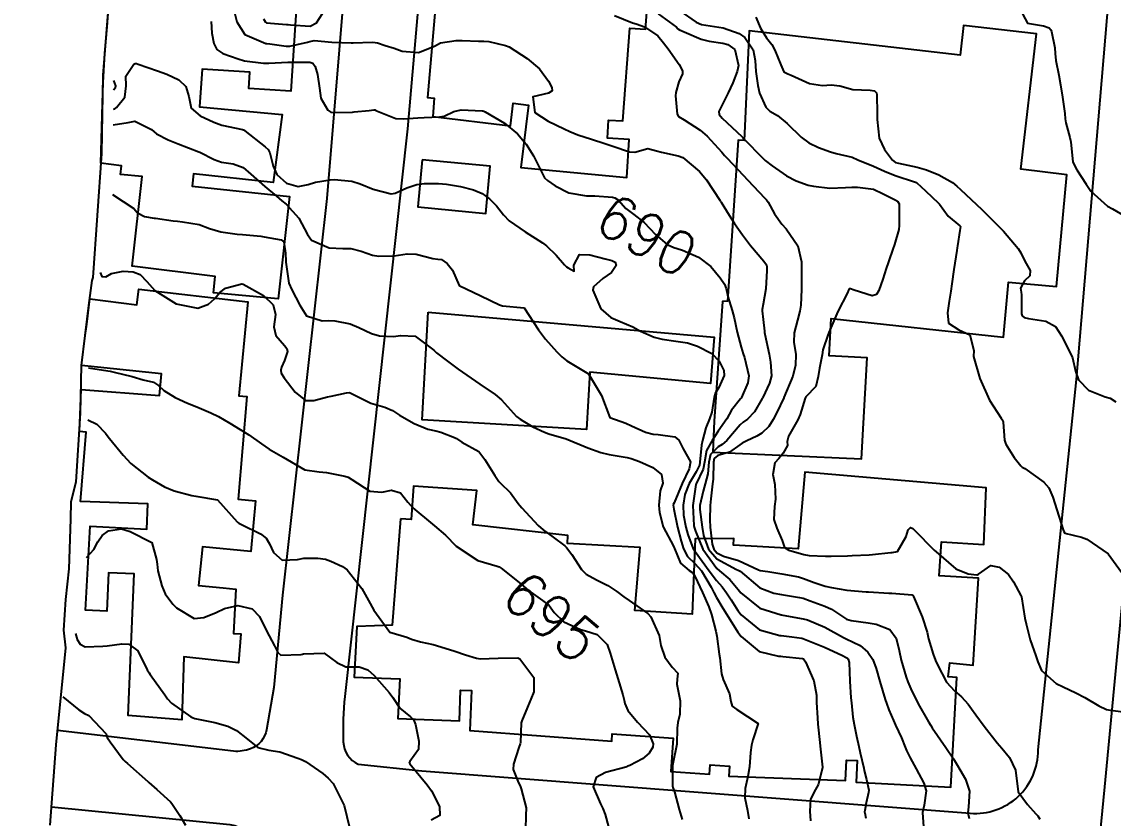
# Model space of a CAD drawing. Header units: metres. Extents: x 298520 to 308411, y 7433745 to 7450750.
# Drawn here: x 300151.8 to 300252.2, y 7445346 to 7445419.3 of the extents above; entities that cross this region are included whole.
import ezdxf
from ezdxf.enums import TextEntityAlignment as Align

# ---------------------------------------------------------------- set-up
doc = ezdxf.new("R2010")
doc.units = ezdxf.units.M
doc.header["$LTSCALE"] = 10
for name, color, linetype in [('Area', 45, 'Continuous'), ('Cotas', 45, 'Continuous'), ('Curvas de Nivel 1m', 11, 'Continuous'), ('Curvas de Nivel 5m', 15, 'Continuous'), ('Edificações', 30, 'Continuous'), ('Vias Primárias', 230, 'Continuous')]:
    doc.layers.add(name, color=color, linetype=linetype)
doc.styles.add('Style-STANDARD', font='STANDARD.shx')

msp = doc.modelspace()

# ---------------------------------------------------------------- linework, layer by layer
at = {"layer": 'Area'}
msp.add_polyline3d([(300154.43, 7445345.35, 706.91), (300154.98, 7445352.74, 704.35), (300155.89, 7445361.67, 698.04), (300155.7, 7445363.3, 698.03), (300155.89, 7445366.13, 699.66), (300156.19, 7445368.94, 699.5), (300156.35, 7445373.52, 697.09), (300156.38, 7445375.15, 696.71), (300156.82, 7445376.96, 698.72), (300157.24, 7445383.27, 698.75), (300157.32, 7445387.67, 694.96), (300158.01, 7445393.2, 698.42), (300158.31, 7445395.49, 694.43), (300158.41, 7445395.78, 694.46), (300159.18, 7445407.19, 697.11), (300159.32, 7445414.4, 693.89), (300159.91, 7445421.72, 693.87)], dxfattribs=at)
at = {"layer": 'Curvas de Nivel 1m', "flags": 128}
for points, elevation in [([(300243.69, 7445420.43), (300244.36, 7445419.17), (300245.84, 7445418.92), (300246.36, 7445418.74), (300246.5, 7445418.55), (300246.56, 7445418.4), (300246.86, 7445416.92), (300246.89, 7445416.39), (300246.96, 7445415.75), (300247.23, 7445414.39), (300247.4, 7445413.49), (300247.56, 7445412.38), (300247.79, 7445410.85), (300247.83, 7445410.38), (300247.87, 7445409.99), (300248.24, 7445408.64), (300248.32, 7445408.37), (300248.35, 7445408.25), (300248.52, 7445406.37), (300248.89, 7445405.67), (300249.74, 7445404.35), (300250.18, 7445403.7), (300251.72, 7445402.33), (300252.16, 7445402.08), (300253.28, 7445401.44)], 684), ([(300171.38, 7445420.28), (300171.61, 7445419.29), (300172.34, 7445418.12), (300174.27, 7445417.32), (300174.33, 7445417.31), (300174.37, 7445417.3), (300174.65, 7445417.26), (300176.16, 7445417.06), (300176.33, 7445417.06), (300176.49, 7445417.07), (300177.17, 7445417.22), (300178.12, 7445417.42), (300178.34, 7445417.49), (300178.72, 7445417.59), (300180.34, 7445417.43), (300182.14, 7445417.36), (300182.33, 7445417.37), (300184.06, 7445417.42), (300184.34, 7445417.41), (300184.56, 7445417.36), (300185.26, 7445417.13), (300186.08, 7445416.86), (300186.33, 7445416.78), (300186.82, 7445416.61), (300188.33, 7445416.47), (300189.8, 7445417.07), (300190.34, 7445417.36), (300191.79, 7445417.59), (300192.34, 7445417.58), (300193.84, 7445417.52), (300194.34, 7445417.51), (300194.8, 7445417.48), (300196.33, 7445417.12), (300196.66, 7445416.99), (300198.32, 7445415.93), (300199.47, 7445414.96), (300200.29, 7445413.85), (300200.6, 7445413.25), (300200.62, 7445412.94), (300200.28, 7445412.73), (300198.84, 7445412.4), (300199.02, 7445410.96), (300200.25, 7445410.16), (300201.73, 7445409.44), (300202.24, 7445409.2), (300202.98, 7445408.91), (300204.23, 7445408.5), (300205.46, 7445408.11), (300206.22, 7445407.86), (300207.74, 7445407.33), (300208.22, 7445407.31), (300209.42, 7445407.64), (300210.22, 7445407.43), (300210.68, 7445407.29), (300212.21, 7445406.97), (300212.64, 7445406.8), (300214.19, 7445405.51), (300214.82, 7445404.77), (300216.05, 7445402.87), (300216.12, 7445402.76), (300216.16, 7445402.69), (300216.9, 7445401.5), (300217.39, 7445400.74), (300218.13, 7445399.69), (300218.87, 7445398.72), (300220.1, 7445397.27), (300220.33, 7445396.94), (300220.38, 7445396.71), (300220.38, 7445396.42), (300220.28, 7445394.71), (300220.05, 7445393.32), (300219.95, 7445392.81), (300219.95, 7445392.71), (300220.03, 7445391.89), (300220.16, 7445390.84), (300220.16, 7445390.71), (300220.19, 7445390.54), (300220.59, 7445388.7), (300220.71, 7445387.98), (300220.79, 7445386.7), (300220.63, 7445386.04), (300219.99, 7445384.71), (300219.98, 7445384.68), (300219.95, 7445384.62), (300219.24, 7445383.41), (300218.6, 7445382.72), (300218.21, 7445382.44), (300217.92, 7445382.19), (300216.7, 7445380.75), (300216.27, 7445380.38), (300215.89, 7445380.18), (300215.19, 7445379.46), (300215.05, 7445378.77), (300214.95, 7445377.68), (300214.7, 7445376.77), (300214.51, 7445376.1), (300214.21, 7445374.78), (300214.2, 7445374.41), (300214.42, 7445372.77), (300214.55, 7445372.02), (300215, 7445370.77), (300215.77, 7445369.86), (300217.59, 7445368.9), (300217.75, 7445368.84), (300217.93, 7445368.73), (300219.74, 7445367.2), (300221.01, 7445366.7), (300221.73, 7445366.6), (300223.39, 7445366.32), (300223.73, 7445366.24), (300224.37, 7445366.01), (300225.72, 7445365.5), (300226.32, 7445365.24), (300227.25, 7445364.62), (300227.71, 7445364.33), (300228.13, 7445364.19), (300229.7, 7445363.97), (300230.42, 7445363.87), (300231.7, 7445363.38), (300232.28, 7445362.56), (300232.55, 7445361.43), (300232.72, 7445360.55), (300233.19, 7445358.99), (300233.35, 7445358.54), (300233.43, 7445358.34), (300233.63, 7445357.89), (300234.29, 7445356.53), (300235.25, 7445354.87), (300235.45, 7445354.52), (300235.59, 7445354.3), (300236.85, 7445352.51), (300237.55, 7445351.45), (300237.91, 7445350.86), (300238.13, 7445350.49), (300238.64, 7445349.59), (300239.03, 7445348.48), (300238.93, 7445347.05), (300238.88, 7445346.48), (300239, 7445345.98)], 689), ([(300174.06, 7445419.56), (300174.25, 7445419.26), (300174.35, 7445419.21), (300176.17, 7445419.05), (300176.35, 7445419.04), (300176.55, 7445419.03), (300178.35, 7445418.9), (300178.95, 7445419.2), (300179.49, 7445420.07)], 688), ([(300206.37, 7445419.89), (300208.01, 7445419.2), (300208.36, 7445419.1), (300209.11, 7445418.84), (300210.34, 7445418.02), (300210.88, 7445417.36), (300211.3, 7445416.82), (300212.31, 7445415.36), (300212.6, 7445414.8), (300212.6, 7445414.5), (300212.29, 7445413.77), (300212, 7445412.8), (300211.97, 7445412.49), (300212.12, 7445410.8), (300212.26, 7445410.6), (300212.76, 7445410.29), (300214.24, 7445409.32), (300214.89, 7445408.77), (300216.22, 7445407.31), (300216.47, 7445407.01), (300216.71, 7445406.75), (300218.19, 7445405.2), (300218.64, 7445404.73), (300220.17, 7445403.09), (300220.35, 7445402.9), (300220.5, 7445402.7), (300221.09, 7445401.63), (300221.74, 7445400.69), (300222.14, 7445400.25), (300223.23, 7445398.67), (300223.56, 7445397.21), (300223.56, 7445396.67), (300223.55, 7445395.18), (300223.55, 7445394.67), (300223.49, 7445393.23), (300223.41, 7445392.67), (300223.19, 7445391.83), (300222.89, 7445390.68), (300222.87, 7445389.81), (300223.03, 7445388.67), (300223.02, 7445387.71), (300222.77, 7445386.68), (300221.95, 7445384.73), (300221.94, 7445384.7), (300221.28, 7445383.35), (300220.97, 7445382.7), (300220.56, 7445382.06), (300219.91, 7445381.44), (300219.46, 7445381.16), (300218.52, 7445380.72), (300218.1, 7445380.53), (300217.9, 7445380.37), (300216.95, 7445379.69), (300215.88, 7445379.39), (300215.54, 7445379.11), (300215.47, 7445378.76), (300215.43, 7445377.19), (300215.38, 7445376.76), (300215.22, 7445375.38), (300215.16, 7445374.77), (300215.12, 7445373.46), (300215.17, 7445372.77), (300215.33, 7445371.22), (300215.49, 7445370.76), (300215.78, 7445370.42), (300216.4, 7445370.13), (300217.77, 7445369.72), (300219.61, 7445368.86), (300219.75, 7445368.8), (300220.46, 7445368.7), (300221.75, 7445368.5), (300223.29, 7445368.21), (300223.75, 7445368.07), (300224.72, 7445367.68), (300225.74, 7445367.34), (300226.33, 7445367.22), (300227.74, 7445367), (300229.5, 7445366.83), (300229.74, 7445366.82), (300231.59, 7445366.72), (300231.73, 7445366.71), (300231.87, 7445366.7), (300233.73, 7445366.57), (300233.79, 7445366.54), (300233.87, 7445366.4), (300234.66, 7445364.53), (300235.11, 7445363.11), (300235.26, 7445362.52), (300235.67, 7445361.08), (300235.88, 7445360.52), (300236.06, 7445360.12), (300236.9, 7445358.51), (300237.63, 7445357.72), (300238.29, 7445357.16), (300238.89, 7445356.48), (300239.2, 7445356.07), (300239.6, 7445355.5), (300240.37, 7445354.46), (300241.57, 7445352.92), (300241.99, 7445352.44), (300242.71, 7445351.59), (300243.24, 7445350.43), (300243.51, 7445348.43), (300244.34, 7445347.26), (300245.12, 7445346.41), (300245.29, 7445346.2), (300245.49, 7445345.91)], 688), ([(300210.37, 7445420.03), (300212.06, 7445418.8), (300212.2, 7445418.66), (300212.35, 7445418.55), (300212.77, 7445418.38), (300214.34, 7445417.69), (300215.08, 7445417.51), (300216.34, 7445417.34), (300216.79, 7445417.2), (300217.44, 7445416.74), (300217.76, 7445415.29), (300217.64, 7445414.74), (300217.23, 7445413.68), (300216.81, 7445412.75), (300216.27, 7445411.66), (300215.97, 7445411.06), (300215.98, 7445410.76), (300216.26, 7445410.42), (300218.07, 7445408.73), (300218.15, 7445408.65), (300218.23, 7445408.57), (300220.04, 7445406.71), (300220.21, 7445406.55), (300220.87, 7445406.04), (300222.19, 7445405.12), (300223.06, 7445404.67), (300224.18, 7445404.27), (300224.67, 7445404.17), (300226.18, 7445404), (300227.61, 7445404.05), (300228.18, 7445404.08), (300228.7, 7445404.09), (300230.18, 7445403.89), (300231.07, 7445403.48), (300232.17, 7445402.9), (300232.38, 7445402.78), (300232.54, 7445402.56), (300232.55, 7445400.97), (300232.55, 7445400.56), (300232.51, 7445400.19), (300232.12, 7445398.8), (300232.06, 7445398.63), (300232.04, 7445398.57), (300231.54, 7445397.13), (300231.36, 7445396.58), (300231.04, 7445395.62), (300230.69, 7445394.58), (300230.45, 7445394.19), (300230.06, 7445394.09), (300228.41, 7445394.61), (300228.06, 7445394.72), (300227.96, 7445394.72), (300227.9, 7445394.61), (300227.8, 7445394.35), (300226.92, 7445392.63), (300226.08, 7445390.69), (300226.06, 7445390.64), (300226.05, 7445390.61), (300226.02, 7445390.54), (300225.54, 7445389.11), (300225.45, 7445388.65), (300225.22, 7445387.41), (300225.11, 7445386.65), (300224.87, 7445385.74), (300223.95, 7445384.77), (300223.89, 7445384.66), (300223.45, 7445383.15), (300223.23, 7445382.67), (300222.38, 7445381.16), (300222.25, 7445380.68), (300222.27, 7445380.31), (300221.89, 7445379.6), (300221.47, 7445379.1), (300221.1, 7445378.7), (300220.93, 7445377.63), (300221.1, 7445376.7), (300221.16, 7445375.37), (300221.07, 7445374.7), (300221.02, 7445373.49), (300221.28, 7445372.7), (300221.79, 7445371.55), (300222.01, 7445370.91), (300222.39, 7445370.68), (300223.78, 7445370.26), (300224.26, 7445370.17), (300225.77, 7445370.11), (300226.29, 7445370.11), (300227.78, 7445370.16), (300228.21, 7445370.17), (300229.78, 7445370.25), (300230.09, 7445370.27), (300231.78, 7445370.44), (300231.89, 7445370.46), (300232.4, 7445370.56), (300233.18, 7445371.93), (300233.38, 7445372.55), (300233.59, 7445372.76), (300233.8, 7445372.65), (300233.93, 7445372.54), (300235.78, 7445370.67), (300235.94, 7445370.52), (300237.76, 7445368.95), (300238.91, 7445368.48), (300239.68, 7445368.4), (300239.75, 7445368.4), (300239.8, 7445368.43), (300239.85, 7445368.47), (300240.97, 7445369.26), (300241.76, 7445369.11), (300242.6, 7445368.44), (300243.07, 7445367.75), (300243.73, 7445366.51), (300243.77, 7445366.42), (300243.79, 7445366.36), (300244.12, 7445364.42), (300244.22, 7445363.9), (300244.6, 7445362.41), (300245.12, 7445360.95), (300245.31, 7445360.4), (300245.65, 7445359.6), (300247, 7445358.39), (300247.63, 7445358.08), (300248.81, 7445357.54), (300249.62, 7445357.12), (300250.93, 7445356.34), (300251.61, 7445356), (300251.99, 7445355.94), (300253.61, 7445355.74)], 687), ([(300212.38, 7445420.32), (300213.87, 7445419.28), (300214.36, 7445419.05), (300216.35, 7445418.75), (300217.82, 7445418.21), (300218.34, 7445417.85), (300219.12, 7445416.72), (300219.3, 7445415.74), (300219.36, 7445414.72), (300219.56, 7445413.45), (300219.71, 7445412.72), (300220.27, 7445411.45), (300220.65, 7445411.08), (300221.36, 7445410.69), (300222.25, 7445409.94), (300223.52, 7445408.67), (300224.23, 7445408.17), (300225.14, 7445407.73), (300226.22, 7445407.32), (300226.76, 7445407.18), (300228.22, 7445406.83), (300228.75, 7445406.6), (300230.2, 7445406), (300231.21, 7445405.56), (300232.19, 7445405.14), (300234.05, 7445404.54), (300234.15, 7445404.5), (300234.18, 7445404.48), (300234.97, 7445403.73), (300236.16, 7445402.61), (300236.21, 7445402.57), (300236.25, 7445402.52), (300237.07, 7445401.42), (300238.14, 7445400.52), (300238.17, 7445400.49), (300238.19, 7445400.45), (300238.14, 7445400.08), (300237.92, 7445398.69), (300237.89, 7445398.49), (300237.85, 7445398.24), (300237.59, 7445396.5), (300237.39, 7445395.18), (300237.29, 7445394.5), (300237.15, 7445393.6), (300236.98, 7445392.51), (300237.09, 7445391.56), (300238.03, 7445390.94), (300239.06, 7445390.48), (300239.43, 7445389.04), (300239.4, 7445388.48), (300239.97, 7445386.47), (300240.86, 7445384.46), (300241.93, 7445382.82), (300242.08, 7445382.6), (300242.12, 7445382.45), (300242.25, 7445380.79), (300242.35, 7445380.44), (300243.13, 7445379.19), (300243.75, 7445378.42), (300243.81, 7445378.36), (300243.87, 7445378.32), (300244.12, 7445378.17), (300245.86, 7445376.94), (300246.32, 7445376.4), (300246.68, 7445375.55), (300247.05, 7445374.39), (300247.64, 7445372.54), (300247.7, 7445372.38), (300247.8, 7445372.23), (300249.31, 7445371.87), (300249.8, 7445371.68), (300251.78, 7445370.33), (300253.26, 7445368.31)], 686), ([(300160.26, 7445411.26), (300160.39, 7445411.29), (300160.54, 7445411.42), (300161.3, 7445412.38), (300161.44, 7445413.41), (300161.41, 7445414.3), (300162.15, 7445415.4), (300162.25, 7445415.47), (300162.31, 7445415.47), (300162.37, 7445415.46), (300162.53, 7445415.4), (300164.3, 7445414.78), (300165.18, 7445414.48), (300166.29, 7445413.97), (300166.93, 7445413.34), (300167.2, 7445412.42), (300167.41, 7445411.34), (300168.25, 7445410.65), (300169.49, 7445410.07), (300170.24, 7445409.8), (300172.12, 7445409.39), (300172.23, 7445409.36), (300172.35, 7445409.28), (300174.22, 7445407.78), (300174.5, 7445407.54), (300174.65, 7445407.25), (300174.95, 7445406), (300175.28, 7445405.24), (300176.18, 7445404.46), (300177.27, 7445404.13), (300178.18, 7445404.33), (300178.84, 7445404.54), (300180.19, 7445404.76), (300180.57, 7445404.79), (300182.18, 7445404.62), (300182.95, 7445404.38), (300184.17, 7445403.91), (300185.8, 7445403.48), (300186.17, 7445403.53), (300187.25, 7445404.02), (300188.18, 7445404.34), (300188.85, 7445404.41), (300190.18, 7445404.41), (300190.9, 7445404.35), (300192.18, 7445404.13), (300193.39, 7445403.82), (300194.17, 7445403.49), (300194.87, 7445403.01), (300195.51, 7445402.35), (300196.15, 7445401.52), (300196.67, 7445400.98), (300198.13, 7445399.98), (300199.74, 7445398.95), (300200.11, 7445398.68), (300200.99, 7445397.82), (300201.76, 7445396.93), (300201.93, 7445396.76), (300202.09, 7445396.65), (300202.64, 7445396.36), (300202.61, 7445396.91), (300203.13, 7445397.88), (300204.1, 7445397.84), (300205.5, 7445397.48), (300206.1, 7445397.34), (300206.41, 7445397.19), (300206.5, 7445396.87), (300206.09, 7445396.24), (300205.3, 7445395.67), (300204.42, 7445394.9), (300204.35, 7445394.61), (300205.11, 7445392.89), (300206.03, 7445392.08), (300206.89, 7445391.72), (300208.03, 7445391.23), (300208.74, 7445390.84), (300210.01, 7445390.28), (300210.73, 7445390.1), (300212.01, 7445389.91), (300213.06, 7445389.74), (300214, 7445389.45), (300215.3, 7445388.77), (300215.99, 7445388.07), (300216.42, 7445387.2), (300216.46, 7445386.75), (300215.96, 7445385.64), (300215.63, 7445385.09), (300215.54, 7445384.76), (300215.32, 7445383.38), (300215.11, 7445382.77), (300214.77, 7445381.92), (300214.45, 7445380.77), (300214.36, 7445380.32), (300214.22, 7445378.78), (300214.17, 7445378.48), (300213.86, 7445377.88), (300213.24, 7445376.79), (300212.84, 7445375.79), (300212.67, 7445374.8), (300212.71, 7445373.9), (300212.92, 7445372.79), (300213.11, 7445372.1), (300213.6, 7445370.78), (300213.67, 7445370.67), (300213.78, 7445370.53), (300215.08, 7445368.77), (300215.74, 7445367.87), (300216.26, 7445367.28), (300216.67, 7445366.75), (300217.08, 7445366.09), (300217.72, 7445365.1), (300218, 7445364.73), (300219.69, 7445363.34), (300221.57, 7445362.81), (300221.68, 7445362.8), (300222.68, 7445362.68), (300223.58, 7445362.56), (300223.68, 7445362.54), (300223.85, 7445362.49), (300225.67, 7445361.75), (300227.32, 7445360.97), (300227.66, 7445360.8), (300227.78, 7445360.73), (300227.87, 7445360.62), (300227.95, 7445360.33), (300228, 7445358.61), (300228.1, 7445357.09), (300228.15, 7445356.61), (300228.3, 7445355.31), (300228.41, 7445354.61), (300228.63, 7445353.55), (300228.83, 7445352.6), (300228.97, 7445352.01), (300229.29, 7445350.59), (300229.33, 7445350.38), (300229.53, 7445349.55), (300229.77, 7445348.59), (300229.74, 7445348.36), (300229.51, 7445347.4), (300229.38, 7445346.71), (300229.36, 7445346.59), (300229.38, 7445346.48), (300229.49, 7445345.99)], 691), ([(300160.24, 7445409.82), (300161.61, 7445410.04), (300162.24, 7445410.17), (300163.76, 7445409.38), (300164.01, 7445409.16), (300164.23, 7445408.98), (300165.29, 7445408.43), (300166.22, 7445408.08), (300168.13, 7445407.33), (300168.21, 7445407.29), (300169.53, 7445406.64), (300170.2, 7445406.38), (300171.27, 7445406.22), (300172.2, 7445405.88), (300172.9, 7445405.27), (300174.18, 7445404.15), (300175.26, 7445403.24), (300175.75, 7445402.82), (300176.16, 7445402.52), (300177.33, 7445401.22), (300178.12, 7445399.73), (300178.48, 7445399.21), (300180.11, 7445398.51), (300181.36, 7445398.43), (300182.11, 7445398.44), (300183.06, 7445398.2), (300184.1, 7445397.83), (300184.69, 7445397.73), (300186.1, 7445397.76), (300187.27, 7445397.93), (300188.1, 7445397.91), (300189.65, 7445397.52), (300190.1, 7445397.46), (300190.44, 7445397.41), (300190.95, 7445397.06), (300191.46, 7445396.43), (300192.07, 7445395.04), (300194.06, 7445394.09), (300195.79, 7445393.25), (300196.05, 7445393.17), (300198.04, 7445392.97), (300199.37, 7445390.96), (300200.01, 7445390.1), (300201.05, 7445388.93), (300201.52, 7445388.46), (300201.98, 7445388.1), (300203.97, 7445386.9), (300205.17, 7445384.89), (300205.92, 7445382.88), (300207.41, 7445382.35), (300207.92, 7445382.12), (300209.21, 7445381.53), (300209.91, 7445381.34), (300210.39, 7445381.3), (300211.91, 7445381.09), (300212.27, 7445380.8), (300212.67, 7445380.01), (300213.34, 7445378.79), (300213.23, 7445378.16), (300212.57, 7445376.8), (300211.84, 7445375.04), (300211.77, 7445374.88), (300211.76, 7445374.81), (300211.83, 7445374.44), (300212.14, 7445372.8), (300212.49, 7445371.5), (300212.71, 7445370.8), (300213.07, 7445370.09), (300213.76, 7445369.45), (300214.36, 7445368.77), (300215.24, 7445367.26), (300215.49, 7445366.76), (300215.73, 7445366.31), (300216.31, 7445365.34), (300216.68, 7445364.75), (300217.69, 7445363.13), (300218, 7445362.73), (300219.67, 7445361.35), (300221.46, 7445360.9), (300221.66, 7445360.9), (300221.86, 7445360.88), (300223.66, 7445360.7), (300223.76, 7445360.66), (300223.94, 7445360.38), (300224.71, 7445358.65), (300224.94, 7445357.33), (300224.94, 7445356.65), (300225.02, 7445355.22), (300225.08, 7445354.65), (300225.25, 7445352.96), (300225.28, 7445352.64), (300225.5, 7445350.69), (300225.49, 7445350.64), (300225.09, 7445349.08), (300224.85, 7445348.65), (300224.4, 7445347.76), (300224.33, 7445346.65), (300224.4, 7445345.74)], 692), ([(300160.16, 7445403.42), (300162.15, 7445402.12), (300162.47, 7445401.72), (300163.13, 7445401.39), (300164, 7445401.24), (300164.14, 7445401.22), (300165.77, 7445400.98), (300166.14, 7445400.94), (300166.6, 7445400.88), (300168.14, 7445400.63), (300169.1, 7445400.28), (300170.13, 7445399.96), (300171.65, 7445399.75), (300172.12, 7445399.71), (300173.82, 7445399.56), (300174.12, 7445399.52), (300175.68, 7445399.24), (300175.93, 7445399.05), (300176.1, 7445398.02), (300176.13, 7445397.23), (300176.13, 7445397.19), (300176.41, 7445395.23), (300176.66, 7445394.62), (300177.4, 7445393.22), (300178.03, 7445392.25), (300179.45, 7445391.78), (300180.03, 7445391.8), (300180.63, 7445391.78), (300182.03, 7445391.5), (300182.83, 7445391.15), (300184.01, 7445390.61), (300184.75, 7445390.39), (300186.01, 7445390.32), (300186.69, 7445390.43), (300188.01, 7445390.37), (300189.74, 7445389.07), (300189.99, 7445388.83), (300190.98, 7445388.06), (300191.98, 7445387.32), (300192.37, 7445387.04), (300193.96, 7445385.95), (300195.37, 7445385.01), (300195.95, 7445384.51), (300197.35, 7445382.98), (300197.67, 7445382.73), (300197.92, 7445382.57), (300198.84, 7445382.03), (300199.91, 7445381.52), (300200.33, 7445381.37), (300201.9, 7445380.92), (300203.89, 7445380.08), (300205.11, 7445379.66), (300205.88, 7445379.46), (300207.53, 7445379.2), (300207.88, 7445379.12), (300208.66, 7445378.84), (300209.87, 7445378.28), (300210.68, 7445377.64), (300210.81, 7445376.82), (300210.55, 7445376.12), (300210.43, 7445374.82), (300210.51, 7445374.13), (300210.85, 7445372.82), (300211.79, 7445371.04), (300211.85, 7445370.88), (300211.87, 7445370.81), (300212.44, 7445369.47), (300213.22, 7445368.79), (300213.55, 7445368.58), (300213.75, 7445368.26), (300214.45, 7445366.77), (300215.04, 7445365.45), (300215.29, 7445364.76), (300215.69, 7445363.2), (300215.78, 7445362.76), (300216, 7445361.09), (300216.04, 7445360.75), (300216.19, 7445359.29), (300216.35, 7445358.75), (300216.93, 7445357.44), (300217.06, 7445356.74), (300217.17, 7445356.3), (300217.61, 7445356), (300219.59, 7445354.71), (300219.08, 7445353.2), (300218.95, 7445352.72), (300218.87, 7445352.04), (300218.79, 7445350.72), (300218.63, 7445349.82), (300218.37, 7445348.73), (300218.36, 7445347.88), (300218.58, 7445346.72), (300218.71, 7445345.94)], 693), ([(300159.03, 7445396.22), (300159.19, 7445395.87), (300159.55, 7445395.84), (300160.08, 7445396.12), (300161.14, 7445396.35), (300162.08, 7445396.28), (300162.72, 7445396.03), (300163.32, 7445395.39), (300164.06, 7445394.58), (300166.04, 7445393.35), (300168.04, 7445392.95), (300169.02, 7445393.32), (300169.55, 7445393.81), (300170.06, 7445394.4), (300170.58, 7445394.78), (300172.07, 7445395.18), (300172.2, 7445395.15), (300174.06, 7445394.12), (300174.96, 7445393.25), (300175.16, 7445392.37), (300175.03, 7445391.24), (300175.19, 7445390.42), (300176.01, 7445389.51), (300176.22, 7445389.23), (300176.27, 7445388.95), (300175.99, 7445388.13), (300175.71, 7445387.5), (300175.66, 7445387.23), (300175.7, 7445386.96), (300175.97, 7445386.53), (300176.98, 7445385.22), (300177.94, 7445384.44), (300178.71, 7445384.43), (300179.95, 7445384.77), (300180.29, 7445384.84), (300181.7, 7445385.16), (300181.95, 7445385.19), (300182.05, 7445385.16), (300183.94, 7445384.2), (300185.22, 7445383.84), (300185.93, 7445383.52), (300186.59, 7445383.1), (300187.92, 7445382.32), (300189.18, 7445381.81), (300189.91, 7445381.64), (300190.38, 7445381.53), (300191.64, 7445381.04), (300191.81, 7445380.95), (300191.9, 7445380.88), (300192.32, 7445380.62), (300193.89, 7445379.76), (300194.43, 7445379.01), (300195.34, 7445377.53), (300195.72, 7445377), (300195.85, 7445376.87), (300196.8, 7445375.94), (300197.5, 7445374.97), (300197.64, 7445374.78), (300197.83, 7445374.57), (300199.34, 7445372.95), (300199.8, 7445372.53), (300200.71, 7445371.86), (300201.78, 7445371.08), (300201.95, 7445370.92), (300202.42, 7445370.27), (300203.31, 7445368.9), (300203.76, 7445368.46), (300204.7, 7445367.94), (300205.74, 7445367.41), (300206.56, 7445366.87), (300207.23, 7445366.36), (300207.72, 7445366.03), (300209.43, 7445364.83), (300209.71, 7445364.54), (300210.46, 7445362.82), (300210.61, 7445361.89), (300211, 7445360.82), (300211.65, 7445359.9), (300212.2, 7445359.35), (300212.11, 7445358.8), (300212.1, 7445358.33), (300212.4, 7445356.8), (300212.37, 7445355.57), (300212.17, 7445354.8), (300212.12, 7445354.27), (300212.09, 7445352.8), (300211.74, 7445351), (300211.7, 7445350.81), (300211.69, 7445348.97), (300211.72, 7445348.81), (300211.89, 7445348.43), (300212.3, 7445346.8), (300212.57, 7445345.88)], 694), ([(300157.91, 7445382.67), (300158.74, 7445382.27), (300159.54, 7445381.43), (300159.69, 7445381.21), (300159.9, 7445380.96), (300161.15, 7445379.41), (300161.87, 7445378.63), (300163.46, 7445377.38), (300163.85, 7445377.13), (300164.97, 7445376.49), (300165.84, 7445376.13), (300167.47, 7445375.71), (300167.84, 7445375.63), (300169.83, 7445375.31), (300171.63, 7445373.28), (300171.72, 7445373.2), (300171.8, 7445373.15), (300172.04, 7445373.04), (300173.79, 7445372.18), (300174.31, 7445371.77), (300174.61, 7445371.25), (300174.99, 7445370.46), (300175.77, 7445369.75), (300177.18, 7445369.8), (300177.77, 7445369.92), (300179.05, 7445369.92), (300179.77, 7445369.83), (300180.25, 7445369.67), (300181.33, 7445369.17), (300181.76, 7445368.85), (300183.1, 7445367.15), (300183.72, 7445366.04), (300184.23, 7445365.13), (300185.68, 7445363.12), (300187.25, 7445362.66), (300187.68, 7445362.49), (300188.51, 7445362.24), (300189.67, 7445362), (300190.39, 7445361.78), (300191.67, 7445361.36), (300192.66, 7445361.03), (300193.66, 7445360.72), (300193.99, 7445360.68), (300195.66, 7445360.74), (300197.45, 7445360.76), (300197.66, 7445360.68), (300198.95, 7445358.96), (300198.94, 7445357.64), (300198.66, 7445356.96), (300198.36, 7445356.21), (300197.82, 7445354.97), (300197.78, 7445354.78), (300197.71, 7445352.97), (300197.69, 7445352.84), (300197.56, 7445352.51), (300197.08, 7445350.98), (300197.03, 7445350.47), (300197.53, 7445349.25), (300197.67, 7445348.97), (300197.77, 7445348.71), (300198.22, 7445346.96), (300198.21, 7445346.24), (300198.17, 7445344.96)], 696), ([(300157.77, 7445369.98), (300158.47, 7445370.74), (300158.83, 7445371.44), (300159.22, 7445372.01), (300159.8, 7445372.45), (300161.01, 7445372.62), (300161.8, 7445372.4), (300163.78, 7445371.38), (300164.21, 7445369.82), (300164.28, 7445369.37), (300164.36, 7445368.76), (300164.71, 7445367.37), (300165.02, 7445366.66), (300165.72, 7445365.71), (300166.07, 7445365.35), (300167.7, 7445364.37), (300168.57, 7445364.46), (300169.71, 7445364.92), (300170.49, 7445365.3), (300171.72, 7445365.58), (300173.01, 7445365.27), (300173.71, 7445364.57), (300174.33, 7445363.25), (300175.07, 7445361.85), (300175.4, 7445361.24), (300175.66, 7445360.99), (300177.52, 7445361.07), (300177.66, 7445361.1), (300177.75, 7445361.12), (300179.66, 7445361.19), (300180.81, 7445360.33), (300181.65, 7445359.92), (300182.86, 7445359.94), (300183.65, 7445359.65), (300184.24, 7445359.13), (300185.62, 7445357.57), (300185.95, 7445357.11), (300186.61, 7445356.11), (300187.6, 7445355.33), (300187.88, 7445355.09), (300188.05, 7445354.62), (300188.37, 7445353.08), (300188.32, 7445352.32), (300187.54, 7445351.21), (300187.49, 7445351.14), (300187.48, 7445351.09), (300187.5, 7445351.05), (300187.54, 7445351.01), (300189.13, 7445349.07), (300189.51, 7445348.5), (300190.25, 7445347.06), (300190.29, 7445346.25), (300189.48, 7445345.82)], 697), ([(300156.78, 7445363), (300156.92, 7445362.44), (300157.19, 7445362.02), (300157.67, 7445361.78), (300159.28, 7445361.82), (300159.67, 7445361.87), (300161.03, 7445362.05), (300161.67, 7445362.01), (300162.5, 7445361.39), (300163.37, 7445359.65), (300163.54, 7445359.38), (300163.64, 7445359.23), (300164.98, 7445357.36), (300165.24, 7445356.99), (300165.61, 7445356.6), (300167.37, 7445355.33), (300167.59, 7445355.22), (300167.75, 7445355.17), (300169.59, 7445354.8), (300170.77, 7445354.48), (300171.58, 7445354.08), (300172.58, 7445353.27), (300173.56, 7445352.51), (300174.55, 7445352.26), (300175.56, 7445352.11), (300177.24, 7445351.52), (300177.55, 7445351.4), (300177.92, 7445351.21), (300179.53, 7445350.1), (300180.03, 7445349.68), (300180.48, 7445349.18), (300181.49, 7445347.16), (300181.99, 7445345.15)], 698), ([(300155.61, 7445357.16), (300157.09, 7445355.97), (300157.59, 7445355.64), (300158.01, 7445355.45), (300159.58, 7445353.75), (300159.66, 7445353.51), (300159.69, 7445353.43), (300159.97, 7445353.03), (300161.16, 7445351.41), (300161.34, 7445351.2), (300161.54, 7445351.03), (300163.43, 7445349.38), (300163.52, 7445349.29), (300164.25, 7445348.64), (300165.5, 7445347.51), (300165.63, 7445347.36), (300166.38, 7445346.24), (300166.9, 7445345.34)], 699)]:
    msp.add_lwpolyline(points, dxfattribs=dict(at, elevation=elevation))
at = {"layer": 'Curvas de Nivel 5m', "flags": 128}
for points, elevation in [([(300219.37, 7445419.72), (300219.78, 7445418.72), (300220.34, 7445417.84), (300220.84, 7445417.2), (300221.11, 7445416.7), (300221.67, 7445415.33), (300221.93, 7445414.69), (300222.18, 7445414.56), (300222.3, 7445414.52), (300222.6, 7445414.38), (300224.29, 7445413.63), (300225.5, 7445413.44), (300226.29, 7445413.5), (300227.08, 7445413.41), (300228.29, 7445413.08), (300229.88, 7445413.01), (300230.29, 7445412.95), (300230.46, 7445412.76), (300230.49, 7445412.59), (300230.53, 7445410.85), (300230.53, 7445410.59), (300230.52, 7445410.32), (300230.72, 7445408.58), (300231.2, 7445407.55), (300231.92, 7445406.56), (300232.21, 7445406.36), (300232.49, 7445406.28), (300234.2, 7445405.92), (300235.06, 7445405.67), (300236.19, 7445405.23), (300237.45, 7445404.5), (300237.85, 7445404.17), (300238.18, 7445403.87), (300239.66, 7445402.48), (300240.16, 7445402.01), (300241.73, 7445400.45), (300242.14, 7445400.02), (300243.51, 7445398.43), (300243.73, 7445398.05), (300244.1, 7445397.28), (300244.6, 7445396.41), (300244.58, 7445395.92), (300244.08, 7445395.45), (300243.71, 7445394.78), (300243.77, 7445394.42), (300243.8, 7445394.17), (300243.79, 7445392.42), (300243.85, 7445392.23), (300244.04, 7445392.09), (300244.45, 7445392), (300246.04, 7445391.76), (300246.92, 7445391.27), (300247.47, 7445390.39), (300248.01, 7445389.38), (300248.5, 7445388.37), (300248.77, 7445387.15), (300249.04, 7445386.36), (300249.96, 7445385.4), (300251.5, 7445384.79), (300251.95, 7445384.65), (300252.48, 7445384.32)], 685), ([(300169.24, 7445419.32), (300169.3, 7445418.27), (300169.49, 7445417.31), (300169.76, 7445416.74), (300170.32, 7445416.37), (300171.73, 7445415.88), (300172.32, 7445415.72), (300174.08, 7445415.5), (300174.32, 7445415.49), (300174.55, 7445415.49), (300176.32, 7445415.6), (300177.94, 7445415.59), (300178.32, 7445415.59), (300178.61, 7445415.5), (300178.81, 7445415.2), (300179.04, 7445414.46), (300179.21, 7445413.2), (300179.35, 7445412.27), (300179.99, 7445411.18), (300180.26, 7445410.98), (300180.5, 7445410.94), (300182.26, 7445410.99), (300182.42, 7445411), (300183.8, 7445411.14), (300184.21, 7445411.19), (300184.26, 7445411.2), (300184.31, 7445411.19), (300184.41, 7445411.14), (300186.25, 7445410.4), (300186.98, 7445410.38), (300188.25, 7445410.46), (300188.84, 7445410.5), (300190.26, 7445410.55), (300190.7, 7445410.62), (300191.59, 7445411.05), (300192.26, 7445411.21), (300194.17, 7445411.11), (300194.26, 7445411.1), (300194.33, 7445411.08), (300194.45, 7445411.02), (300196.25, 7445409.96), (300197.44, 7445408.98), (300198.22, 7445408.03), (300198.91, 7445406.96), (300199.62, 7445405.54), (300199.92, 7445404.95), (300200.19, 7445404.7), (300200.91, 7445404.21), (300202.17, 7445403.56), (300203.78, 7445403.29), (300204.17, 7445403.28), (300204.54, 7445403.27), (300206.17, 7445403.17), (300206.4, 7445403.11), (300206.73, 7445402.87), (300207.41, 7445402.12), (300208.15, 7445401.56), (300209.1, 7445400.84), (300210.13, 7445399.73), (300211.21, 7445398.81), (300211.83, 7445398.53), (300212.11, 7445398.44), (300212.62, 7445398.28), (300214.1, 7445397.64), (300215.22, 7445396.77), (300216.08, 7445395.73), (300216.47, 7445395.15), (300216.63, 7445394.75), (300216.78, 7445394.03), (300217.17, 7445392.74), (300217.36, 7445392.06), (300217.63, 7445390.74), (300218, 7445389.36), (300218.21, 7445388.73), (300218.31, 7445388.4), (300218.71, 7445386.72), (300218.61, 7445386.08), (300218.05, 7445384.73), (300218.01, 7445384.67), (300217.95, 7445384.6), (300217.12, 7445383.55), (300216.68, 7445382.75), (300215.91, 7445381.61), (300215.57, 7445381.1), (300215.35, 7445380.77), (300214.82, 7445379.84), (300214.64, 7445378.77), (300214.53, 7445378.11), (300213.87, 7445376.78), (300213.85, 7445376.72), (300213.55, 7445374.78), (300213.66, 7445372.93), (300213.69, 7445372.78), (300213.71, 7445372.69), (300213.8, 7445372.43), (300214.49, 7445370.77), (300215.76, 7445368.99), (300216.01, 7445368.76), (300216.98, 7445367.98), (300217.74, 7445367.06), (300217.99, 7445366.73), (300219.72, 7445365.34), (300221.69, 7445364.71), (300221.71, 7445364.71), (300221.73, 7445364.71), (300221.86, 7445364.69), (300223.71, 7445364.36), (300224.11, 7445364.25), (300225.7, 7445363.57), (300227.44, 7445362.62), (300227.68, 7445362.5), (300228.96, 7445361.88), (300229.67, 7445361.28), (300230.14, 7445360.59), (300230.44, 7445359.79), (300230.77, 7445358.58), (300231.27, 7445356.92), (300231.38, 7445356.57), (300231.61, 7445355.97), (300232.02, 7445354.99), (300232.21, 7445354.56), (300232.75, 7445353.38), (300233.11, 7445352.55), (300233.23, 7445352.22), (300233.55, 7445351.55), (300234.11, 7445350.53), (300234.83, 7445349.23), (300235.04, 7445348.52), (300234.84, 7445347.19), (300234.68, 7445346.53), (300234.8, 7445345.21)], 690), ([(300160.28, 7445413.05), (300160.45, 7445413.25), (300160.47, 7445413.42), (300160.29, 7445413.89)], 690), ([(300157.97, 7445387.45), (300159.73, 7445387.19), (300159.97, 7445387.14), (300160.34, 7445387.05), (300161.97, 7445386.64), (300163.01, 7445386.34), (300163.96, 7445386.13), (300164.42, 7445385.83), (300164.91, 7445385.37), (300165.94, 7445384.72), (300167.07, 7445384.2), (300167.93, 7445383.85), (300169.23, 7445383.32), (300169.92, 7445382.98), (300170.97, 7445382.35), (300171.91, 7445381.77), (300172.72, 7445381.27), (300173.89, 7445380.46), (300174.59, 7445379.95), (300175.88, 7445379.23), (300177.87, 7445378.07), (300179.18, 7445377.88), (300179.86, 7445377.81), (300181.54, 7445377.48), (300181.86, 7445377.38), (300182.19, 7445377.16), (300183.84, 7445376.11), (300184.95, 7445376.02), (300185.84, 7445376.18), (300186.66, 7445375.93), (300187.33, 7445375.1), (300187.82, 7445374.55), (300189.61, 7445373.07), (300189.8, 7445372.91), (300190.8, 7445372.06), (300191.78, 7445371.04), (300193.77, 7445369.73), (300195.56, 7445369.21), (300195.76, 7445369.13), (300195.84, 7445369.08), (300195.93, 7445369), (300197.74, 7445367.58), (300198.46, 7445366.96), (300199.72, 7445366.05), (300200.36, 7445365.58), (300200.82, 7445364.93), (300201.7, 7445364.07), (300203.22, 7445363.37), (300203.69, 7445363.24), (300204.75, 7445362.89), (300205.67, 7445361.97), (300205.97, 7445361.18), (300206.06, 7445360.87), (300206.42, 7445359.64), (300206.66, 7445358.86), (300207.13, 7445357.35), (300207.25, 7445356.86), (300207.32, 7445356.56), (300207.6, 7445355.9), (300208.48, 7445354.84), (300209.58, 7445353.67), (300209.91, 7445352.83), (300209.87, 7445352.52), (300209.55, 7445351.97), (300208.92, 7445351.47), (300207.76, 7445350.85), (300207.6, 7445350.79), (300207.54, 7445350.76), (300207.39, 7445350.7), (300205.54, 7445350.19), (300204.67, 7445349.75), (300204.41, 7445348.89), (300205.08, 7445347.31), (300205.3, 7445346.88), (300205.49, 7445346.35), (300205.8, 7445345.2)], 695)]:
    msp.add_lwpolyline(points, dxfattribs=dict(at, elevation=elevation))
at = {"layer": 'Edificações', "elevation": 692.47}
msp.add_lwpolyline([(300177.53, 7445427.44), (300176.59, 7445412.92), (300172.71, 7445413.17), (300172.8, 7445414.66), (300168.41, 7445414.95), (300168.17, 7445411.48), (300175.79, 7445410.77), (300174.97, 7445404.51), (300167.62, 7445405.3), (300167.5, 7445404.17), (300176.45, 7445403.22), (300175.41, 7445393.81), (300169.48, 7445394.34), (300169.62, 7445395.86), (300161.97, 7445396.8), (300162.9, 7445405.05), (300160.91, 7445405.25), (300160.99, 7445406.04), (300159.11, 7445406.29), (300159.26, 7445411.8), (300159.3, 7445413.72), (300159.48, 7445416.41), (300159.68, 7445418.84), (300159.98, 7445423)], dxfattribs=at)
at = {"layer": 'Edificações'}
for points in [[(300190.13, 7445423.62), (300189.14, 7445412.33), (300189.78, 7445412.27), (300189.64, 7445410.59), (300196.8, 7445409.73), (300197.05, 7445411.8), (300198.44, 7445411.63), (300197.75, 7445405.88), (300207.49, 7445404.96), (300207.72, 7445408.46), (300205.71, 7445408.59), (300205.82, 7445410.26), (300207.11, 7445410.18), (300207.77, 7445418.72), (300209.22, 7445418.61), (300209.86, 7445426.79), (300199.16, 7445427.62), (300198.78, 7445422.78)], [(300215.41, 7445379.7), (300229.09, 7445379.09), (300229.59, 7445388.37), (300226.1, 7445388.55), (300226.28, 7445392), (300242.15, 7445390.26), (300242.61, 7445395.35), (300247.03, 7445394.95), (300247.97, 7445405.23), (300243.75, 7445405.73), (300245.17, 7445418.2), (300238.47, 7445418.96), (300238.16, 7445416.23), (300218.74, 7445418.46), (300218.3, 7445408.39), (300217.73, 7445408.41), (300216.82, 7445394.51), (300216.76, 7445393.58), (300216.29, 7445393.56), (300215.52, 7445382.55)], [(300188.66, 7445406.6), (300188.25, 7445402.27), (300194.51, 7445401.67), (300194.93, 7445406.01)], [(300189.23, 7445392.58), (300215.54, 7445390.27), (300215.2, 7445386), (300204.09, 7445387.04), (300203.77, 7445381.78), (300188.66, 7445382.67)], [(300186.67, 7445373.55), (300185.89, 7445363.75), (300182.66, 7445363.64), (300182.41, 7445358.97), (300186.6, 7445358.83), (300186.43, 7445355.18), (300192.09, 7445354.97), (300192.2, 7445357.78), (300193.19, 7445357.74), (300193.06, 7445354.06), (300206.12, 7445353.1), (300206.13, 7445353.76), (300211.76, 7445353.37), (300211.55, 7445350.29), (300215.11, 7445350.05), (300215.17, 7445350.9), (300216.95, 7445350.79), (300216.89, 7445349.87), (300227.61, 7445349.46), (300227.69, 7445351.34), (300228.67, 7445351.3), (300228.59, 7445349.32), (300237.3, 7445348.85), (300237.84, 7445358.96), (300237.07, 7445359), (300237.2, 7445360.29), (300239.36, 7445360.08), (300239.84, 7445368.08), (300236.24, 7445368.29), (300236.43, 7445371.43), (300240.34, 7445371.2), (300240.54, 7445376.42), (300223.87, 7445377.86), (300223.26, 7445370.8), (300217.31, 7445371.13), (300217.34, 7445371.73), (300213.79, 7445371.7), (300213.5, 7445364.79), (300208.24, 7445365.11), (300208.72, 7445370.9), (300202.03, 7445371.28), (300202.07, 7445372.02), (300193.34, 7445373.01), (300193.69, 7445376.16), (300187.86, 7445376.55), (300187.65, 7445373.48)]]:
    msp.add_lwpolyline(points, close=True, dxfattribs=at)
at = {"layer": 'Edificações', "elevation": 697.4}
msp.add_lwpolyline([(300158.09, 7445393.79), (300162.42, 7445393.24), (300162.6, 7445394.69), (300172.64, 7445393.52), (300171.81, 7445384.87), (300172.52, 7445384.8), (300171.74, 7445375.35), (300173.34, 7445375.22), (300172.9, 7445370.54), (300168.44, 7445370.97), (300168.1, 7445367.43), (300170.37, 7445367.21), (300171.51, 7445367.07), (300171.3, 7445363), (300171.99, 7445362.97), (300171.77, 7445360.31), (300166.73, 7445360.85), (300166.55, 7445355.04), (300161.6, 7445355.46), (300162.16, 7445368.49), (300159.81, 7445368.59), (300159.66, 7445365.06), (300157.7, 7445365.15), (300158.11, 7445372.88), (300163.32, 7445372.61), (300163.44, 7445374.93), (300157.24, 7445375.16), (300157.76, 7445381.54), (300157.13, 7445381.58), (300157.27, 7445384.66), (300157.28, 7445385.47), (300164.51, 7445384.9), (300164.67, 7445386.9), (300157.32, 7445387.67), (300157.66, 7445390.43), (300157.77, 7445391.26), (300157.86, 7445391.97), (300157.92, 7445392.5)], close=True, dxfattribs=at)
at = {"layer": 'Vias Primárias'}
for points, elevation in [([(300161.59, 7445438.36), (300173.25, 7445437.24), (300178.02, 7445436.78, -0.419175), (300182.44, 7445431.33), (300181.58, 7445423.42), (300179.9, 7445403.04), (300175.82, 7445366.53), (300175.01, 7445358.03), (300174.34, 7445354.14, -0.26741), (300172.87, 7445352.38, -0.108866), (300171.31, 7445352.16), (300155.11, 7445354.07)], 687.28), ([(300154.55, 7445347.03), (300170.96, 7445345.42, -0.151565), (300172.12, 7445344.93, -0.242987), (300173, 7445342.83), (300172.23, 7445333.39), (300171.61, 7445326.94, -0.27489), (300168.41, 7445322.59), (300151.83, 7445314.81)], 706.33)]:
    msp.add_lwpolyline(points, format="xyb", dxfattribs=dict(at, elevation=elevation))
msp.add_lwpolyline([(300188.64, 7445350.35), (300239.09, 7445346.45, 0.438686), (300245.34, 7445352.28), (300248.87, 7445386.39), (300252.15, 7445425.16, 0.03209), (300252.2, 7445427.34, 0.426485), (300248.8, 7445430.32), (300194.26, 7445435.2, 0.018467), (300192.5, 7445435.3, 0.319344), (300189.77, 7445433.42, 0.064991), (300189.14, 7445430.63), (300187.31, 7445409.45), (300181.55, 7445357.21, 0.037462), (300181.41, 7445353.02, 0.283658), (300182.79, 7445350.96)], format="xyb", close=True, dxfattribs=at)
msp.add_lwpolyline([(300306.09, 7445344.82), (300309.08, 7445375.51), (300292.68, 7445377.65, 0.207905), (300286.74, 7445383.33, 0.376164), (300281.13, 7445381.17, -0.075451), (300280.41, 7445380.2), (300279.27, 7445379.07), (300254.38, 7445381.45), (300254.05, 7445376.34), (300251.44, 7445348.89), (300249.67, 7445330.61)], format="xyb", dxfattribs=at)

# ---------------------------------------------------------------- texts
at = {"layer": 'Cotas', "style": 'Style-STANDARD'}
for s, rotation, p in [('690', 330.1993, (300209.33, 7445399.66, 690)), ('695', 320.009, (300200.57, 7445364.54, 695))]:
    msp.add_text(s, height=4, rotation=rotation, dxfattribs=at).set_placement(p, align=Align.MIDDLE_CENTER)

doc.saveas('drawing.dxf')
